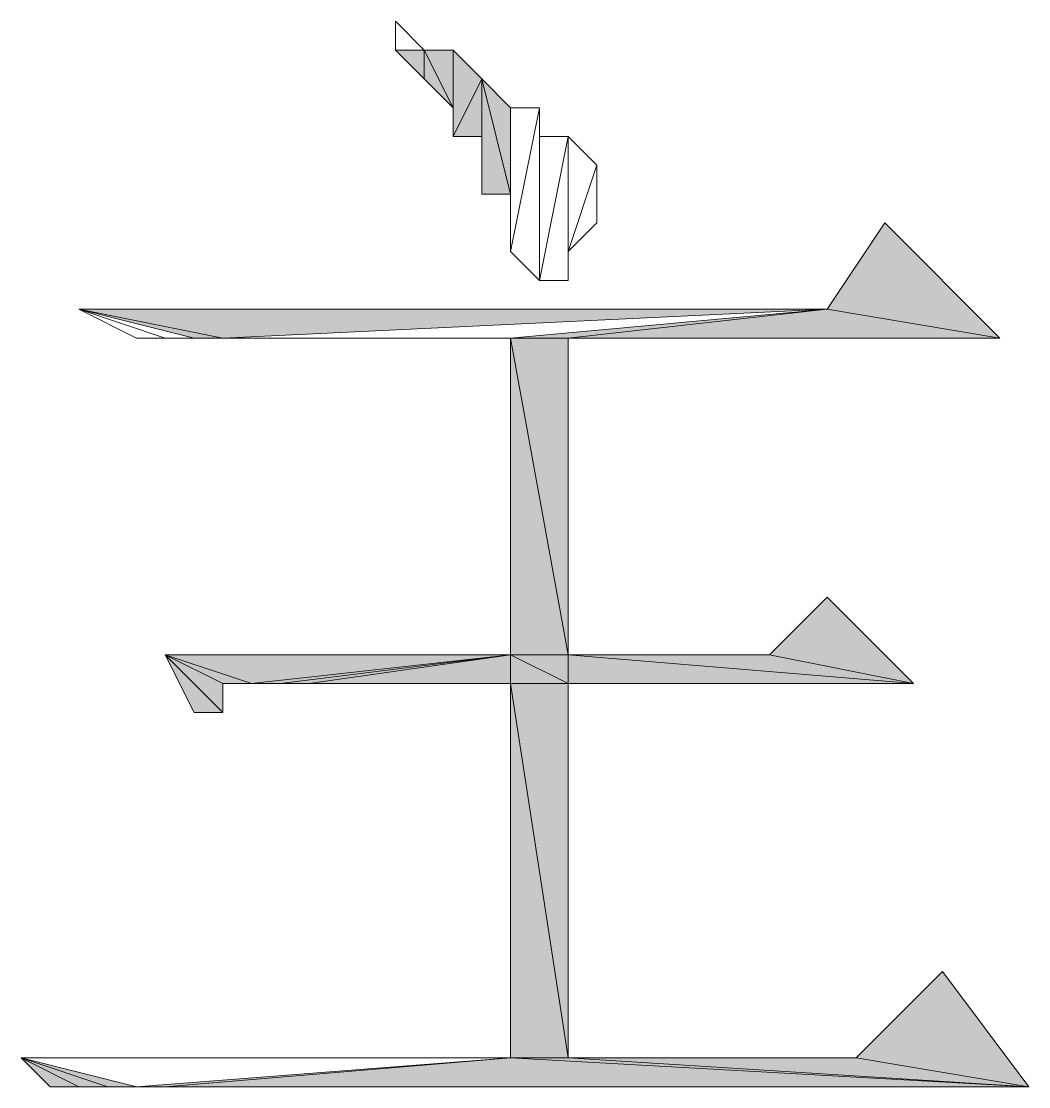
# Model space of a CAD drawing. Header units: inches. Extents: x -244 to 17, y 0 to 370.
# Drawn here: x -12.499 to -10.276, y 11.504 to 13.854 of the extents above; entities that cross this region are included whole.
import ezdxf

# ---------------------------------------------------------------- set-up
doc = ezdxf.new("R2010")
doc.units = ezdxf.units.IN
doc.header["$MEASUREMENT"] = 0
doc.layers.add('图层 1', color=7, linetype='Continuous')

# ---------------------------------------------------------------- blocks, each defined once
blk = doc.blocks.new('block 2')
at = {"layer": '图层 1', "true_color": 0xffffff}
h = blk.add_hatch(color=7, dxfattribs=at)
h.dxf.hatch_style = 2
h.paths.add_polyline_path([(31.6865, 33.147), (31.6231, 32.9565), (31.6231, 32.8931)])
h.paths.add_polyline_path([(31.6231, 33.0199), (31.6865, 33.147), (31.6231, 32.9565)])
h.paths.add_polyline_path([(31.6231, 33.0836), (31.6231, 33.0199), (31.6865, 33.147)])
h = blk.add_hatch(color=7, dxfattribs=at)
h.dxf.hatch_style = 2
h.paths.add_polyline_path([(33.274, 32.7026), (33.3375, 33.0199), (33.3375, 31.369)])
h.paths.add_polyline_path([(33.274, 32.766), (33.274, 32.7026), (33.3375, 33.0199)])
h = blk.add_hatch(color=7, dxfattribs=at)
h.dxf.hatch_style = 2
h.paths.add_polyline_path([(31.6865, 32.0677), (31.6231, 32.8294), (31.6231, 32.8931)])
h.paths.add_polyline_path([(31.6231, 30.9246), (31.6865, 32.0677), (31.6231, 32.8294)])
h.paths.add_polyline_path([(31.6865, 31.9405), (31.6231, 30.9246), (31.6865, 32.0677)])
h = blk.add_hatch(color=7, dxfattribs=at)
h.dxf.hatch_style = 2
h.paths.add_polyline_path([(32.5755, 32.8294), (32.5121, 32.7026), (32.5121, 32.6389)])
h.paths.add_polyline_path([(32.4485, 32.7026), (32.5755, 32.8294), (32.5121, 32.7026)])
h.paths.add_polyline_path([(32.4485, 32.766), (32.4485, 32.7026), (32.5755, 32.8294)])
h = blk.add_hatch(color=7, dxfattribs=at)
h.dxf.hatch_style = 2
h.paths.add_polyline_path([(32.5755, 32.8294), (32.5121, 32.6389), (32.5755, 32.0677)])
h = blk.add_hatch(color=7, dxfattribs=at)
h.dxf.hatch_style = 2
h.paths.add_polyline_path([(32.5755, 32.0677), (32.5121, 32.5755), (32.5121, 32.6389)])
h.paths.add_polyline_path([(32.5121, 32.5121), (32.5755, 32.0677), (32.5121, 32.5755)])
h = blk.add_hatch(color=7, dxfattribs=at)
h.dxf.hatch_style = 2
h.paths.add_polyline_path([(32.5121, 31.9405), (32.5755, 31.9405), (32.5121, 31.1785)])
h.paths.add_polyline_path([(32.5755, 32.0677), (32.5121, 31.9405), (32.5755, 31.9405)])
h.paths.add_polyline_path([(32.5121, 32.0677), (32.5755, 32.0677), (32.5121, 31.9405)])
h.paths.add_polyline_path([(32.5121, 32.5121), (32.5121, 32.0677), (32.5755, 32.0677)])
h = blk.add_hatch(color=7, dxfattribs=at)
h.dxf.hatch_style = 2
h.paths.add_polyline_path([(33.9091, 32.2582), (33.8455, 32.2582), (33.9091, 32.3216)])
h.paths.add_polyline_path([(33.7819, 32.1944), (33.9091, 32.2582), (33.8455, 32.2582)])
h.paths.add_polyline_path([(33.9091, 32.1944), (33.7819, 32.1944), (33.9091, 32.2582)])
h.paths.add_polyline_path([(33.8455, 32.131), (33.7185, 32.1944), (33.9091, 32.1944)])
h.paths.add_polyline_path([(33.7185, 32.131), (33.8455, 32.131), (33.7185, 32.1944)])
h = blk.add_hatch(color=7, dxfattribs=at)
h.dxf.hatch_style = 2
h.paths.add_polyline_path([(33.8455, 32.131), (33.5916, 32.0677), (33.7819, 32.0677)])
h.paths.add_polyline_path([(33.5916, 32.131), (33.8455, 32.131), (33.5916, 32.0677)])
h = blk.add_hatch(color=7, dxfattribs=at)
h.dxf.hatch_style = 2
h.paths.add_polyline_path([(32.5121, 32.0677), (31.6865, 31.9405), (31.6865, 32.0677)])
h.paths.add_polyline_path([(32.5121, 31.9405), (32.5121, 32.0677), (31.6865, 31.9405)])
h = blk.add_hatch(color=7, dxfattribs=at)
h.dxf.hatch_style = 2
h.paths.add_polyline_path([(33.274, 32.0677), (32.5755, 31.9405), (32.5755, 32.0677)])
h.paths.add_polyline_path([(33.274, 31.9405), (33.274, 32.0677), (32.5755, 31.9405)])
h = blk.add_hatch(color=7, dxfattribs=at)
h.dxf.hatch_style = 2
h.paths.add_polyline_path([(33.3375, 31.369), (33.274, 31.9405), (33.274, 32.0677)])
h.paths.add_polyline_path([(33.274, 30.988), (33.3375, 31.369), (33.274, 31.9405)])
h.paths.add_polyline_path([(33.528, 31.2419), (33.274, 30.988), (33.3375, 31.369)])
h = blk.add_hatch(color=7, dxfattribs=at)
h.dxf.hatch_style = 2
h.paths.add_polyline_path([(31.6231, 30.9246), (31.6865, 31.3056), (31.6865, 31.9405)])
h.paths.add_polyline_path([(31.877, 31.1151), (31.6231, 30.9246), (31.6865, 31.3056)])
h = blk.add_hatch(color=7, dxfattribs=at)
h.dxf.hatch_style = 2
h.paths.add_polyline_path([(32.5121, 31.1785), (32.5755, 31.4961), (32.5755, 31.9405)])
h.paths.add_polyline_path([(32.7026, 31.369), (32.5121, 31.1785), (32.5755, 31.4961)])
at = {"layer": '图层 1', "lineweight": 0}
for points in [[(31.6865, 33.147), (31.6231, 32.9565), (31.6231, 32.8931), (31.6865, 33.147)], [(31.6231, 33.0199), (31.6865, 33.147), (31.6231, 32.9565), (31.6231, 33.0199)], [(31.6231, 33.0836), (31.6231, 33.0199), (31.6865, 33.147), (31.6231, 33.0836)], [(31.6231, 32.8931), (31.6865, 33.147), (31.6865, 32.0677), (31.6231, 32.8931)], [(33.3375, 33.0199), (33.274, 32.8294), (33.274, 32.766), (33.3375, 33.0199)], [(33.274, 32.8931), (33.3375, 33.0199), (33.274, 32.8294), (33.274, 32.8931)], [(33.274, 32.7026), (33.3375, 33.0199), (33.3375, 31.369), (33.274, 32.7026)], [(33.274, 32.766), (33.274, 32.7026), (33.3375, 33.0199), (33.274, 32.766)], [(31.6865, 32.0677), (31.6231, 32.8294), (31.6231, 32.8931), (31.6865, 32.0677)], [(31.6231, 30.9246), (31.6865, 32.0677), (31.6231, 32.8294), (31.6231, 30.9246)], [(32.4485, 32.7026), (32.5755, 32.8294), (32.5121, 32.7026), (32.4485, 32.7026)], [(32.4485, 32.766), (32.4485, 32.7026), (32.5755, 32.8294), (32.4485, 32.766)], [(32.5755, 32.8294), (32.5121, 32.7026), (32.5121, 32.6389), (32.5755, 32.8294)], [(32.5755, 32.8294), (32.5121, 32.6389), (32.5755, 32.0677), (32.5755, 32.8294)], [(33.274, 32.0677), (33.3375, 31.369), (33.274, 32.7026), (33.274, 32.0677)], [(32.5755, 32.0677), (32.5121, 32.5755), (32.5121, 32.6389), (32.5755, 32.0677)], [(32.5121, 32.5121), (32.5755, 32.0677), (32.5121, 32.5755), (32.5121, 32.5121)], [(32.5121, 32.5121), (32.5121, 32.0677), (32.5755, 32.0677), (32.5121, 32.5121)], [(33.9091, 32.2582), (33.8455, 32.2582), (33.9091, 32.3216), (33.9091, 32.2582)], [(33.9725, 32.3216), (33.9091, 32.3216), (33.9091, 32.2582), (33.9725, 32.3216)], [(33.7819, 32.1944), (33.9091, 32.2582), (33.8455, 32.2582), (33.7819, 32.1944)], [(33.9091, 32.1944), (33.7819, 32.1944), (33.9091, 32.2582), (33.9091, 32.1944)], [(33.7185, 32.1944), (33.9091, 32.1944), (33.7819, 32.1944), (33.7185, 32.1944)], [(33.8455, 32.131), (33.7185, 32.1944), (33.9091, 32.1944), (33.8455, 32.131)], [(33.7185, 32.131), (33.8455, 32.131), (33.7185, 32.1944), (33.7185, 32.131)], [(33.8455, 32.131), (33.5916, 32.0677), (33.7819, 32.0677), (33.8455, 32.131)], [(33.5916, 32.131), (33.8455, 32.131), (33.5916, 32.0677), (33.5916, 32.131)], [(33.655, 32.131), (33.5916, 32.131), (33.8455, 32.131), (33.655, 32.131)], [(33.7185, 32.131), (33.655, 32.131), (33.8455, 32.131), (33.7185, 32.131)], [(31.6865, 31.9405), (31.6231, 30.9246), (31.6865, 32.0677), (31.6865, 31.9405)], [(32.5121, 32.0677), (31.6865, 31.9405), (31.6865, 32.0677), (32.5121, 32.0677)], [(32.5121, 31.9405), (32.5121, 32.0677), (31.6865, 31.9405), (32.5121, 31.9405)], [(32.5755, 32.0677), (32.5121, 31.9405), (32.5755, 31.9405), (32.5755, 32.0677)], [(32.5121, 32.0677), (32.5755, 32.0677), (32.5121, 31.9405), (32.5121, 32.0677)], [(33.274, 32.0677), (32.5755, 31.9405), (32.5755, 32.0677), (33.274, 32.0677)], [(33.274, 31.9405), (33.274, 32.0677), (32.5755, 31.9405), (33.274, 31.9405)], [(33.3375, 31.369), (33.274, 31.9405), (33.274, 32.0677), (33.3375, 31.369)], [(33.4645, 32.0677), (33.4011, 32.0039), (33.7819, 32.0039), (33.4645, 32.0677)], [(33.7819, 32.0677), (33.4645, 32.0677), (33.7819, 32.0039), (33.7819, 32.0677)], [(33.528, 32.0677), (33.7819, 32.0677), (33.4645, 32.0677), (33.528, 32.0677)], [(33.5916, 32.0677), (33.528, 32.0677), (33.7819, 32.0677), (33.5916, 32.0677)], [(33.4011, 32.0039), (33.7185, 31.9405), (33.4011, 31.9405), (33.4011, 32.0039)], [(33.7185, 32.0039), (33.4011, 32.0039), (33.7185, 31.9405), (33.7185, 32.0039)], [(33.7819, 32.0039), (33.4011, 32.0039), (33.7185, 32.0039), (33.7819, 32.0039)], [(31.6231, 30.9246), (31.6865, 31.3056), (31.6865, 31.9405), (31.6231, 30.9246)], [(32.5121, 31.1785), (32.5755, 31.4961), (32.5755, 31.9405), (32.5121, 31.1785)], [(32.5121, 31.9405), (32.5755, 31.9405), (32.5121, 31.1785), (32.5121, 31.9405)], [(33.274, 30.988), (33.3375, 31.369), (33.274, 31.9405), (33.274, 30.988)], [(33.4011, 31.9405), (33.7185, 31.9405), (33.4645, 31.9405), (33.4011, 31.9405)], [(33.528, 31.8771), (33.655, 31.8771), (33.4645, 31.9405), (33.528, 31.8771)], [(33.7185, 31.9405), (33.4645, 31.9405), (33.655, 31.8771), (33.7185, 31.9405)], [(33.5916, 31.8771), (33.528, 31.8771), (33.655, 31.8771), (33.5916, 31.8771)], [(32.7026, 31.369), (32.5121, 31.1785), (32.5755, 31.4961), (32.7026, 31.369)], [(33.528, 31.2419), (33.274, 30.988), (33.3375, 31.369), (33.528, 31.2419)], [(31.877, 31.1151), (31.6231, 30.9246), (31.6865, 31.3056), (31.877, 31.1151)]]:
    blk.add_lwpolyline(points, dxfattribs=at)
at = {"layer": '图层 1', "color": 7, "lineweight": 20, "true_color": 0xffffff}
for points in [[(31.6865, 33.147), (31.6231, 32.9565), (31.6231, 32.8931), (31.6865, 33.147)], [(31.6231, 33.0199), (31.6865, 33.147), (31.6231, 32.9565), (31.6231, 33.0199)], [(31.6231, 33.0836), (31.6231, 33.0199), (31.6865, 33.147), (31.6231, 33.0836)], [(31.6231, 32.8931), (31.6865, 33.147), (31.6865, 32.0677), (31.6231, 32.8931)], [(33.3375, 33.0199), (33.274, 32.8294), (33.274, 32.766), (33.3375, 33.0199)], [(33.274, 32.8931), (33.3375, 33.0199), (33.274, 32.8294), (33.274, 32.8931)], [(33.274, 32.7026), (33.3375, 33.0199), (33.3375, 31.369), (33.274, 32.7026)], [(33.274, 32.766), (33.274, 32.7026), (33.3375, 33.0199), (33.274, 32.766)], [(31.6865, 32.0677), (31.6231, 32.8294), (31.6231, 32.8931), (31.6865, 32.0677)], [(31.6231, 30.9246), (31.6865, 32.0677), (31.6231, 32.8294), (31.6231, 30.9246)], [(32.4485, 32.7026), (32.5755, 32.8294), (32.5121, 32.7026), (32.4485, 32.7026)], [(32.4485, 32.766), (32.4485, 32.7026), (32.5755, 32.8294), (32.4485, 32.766)], [(32.5755, 32.8294), (32.5121, 32.7026), (32.5121, 32.6389), (32.5755, 32.8294)], [(32.5755, 32.8294), (32.5121, 32.6389), (32.5755, 32.0677), (32.5755, 32.8294)], [(33.274, 32.0677), (33.3375, 31.369), (33.274, 32.7026), (33.274, 32.0677)], [(32.5755, 32.0677), (32.5121, 32.5755), (32.5121, 32.6389), (32.5755, 32.0677)], [(32.5121, 32.5121), (32.5755, 32.0677), (32.5121, 32.5755), (32.5121, 32.5121)], [(32.5121, 32.5121), (32.5121, 32.0677), (32.5755, 32.0677), (32.5121, 32.5121)], [(33.9091, 32.2582), (33.8455, 32.2582), (33.9091, 32.3216), (33.9091, 32.2582)], [(33.9725, 32.3216), (33.9091, 32.3216), (33.9091, 32.2582), (33.9725, 32.3216)], [(33.7819, 32.1944), (33.9091, 32.2582), (33.8455, 32.2582), (33.7819, 32.1944)], [(33.9091, 32.1944), (33.7819, 32.1944), (33.9091, 32.2582), (33.9091, 32.1944)], [(33.7185, 32.1944), (33.9091, 32.1944), (33.7819, 32.1944), (33.7185, 32.1944)], [(33.8455, 32.131), (33.7185, 32.1944), (33.9091, 32.1944), (33.8455, 32.131)], [(33.7185, 32.131), (33.8455, 32.131), (33.7185, 32.1944), (33.7185, 32.131)], [(33.8455, 32.131), (33.5916, 32.0677), (33.7819, 32.0677), (33.8455, 32.131)], [(33.5916, 32.131), (33.8455, 32.131), (33.5916, 32.0677), (33.5916, 32.131)], [(33.655, 32.131), (33.5916, 32.131), (33.8455, 32.131), (33.655, 32.131)], [(33.7185, 32.131), (33.655, 32.131), (33.8455, 32.131), (33.7185, 32.131)], [(31.6865, 31.9405), (31.6231, 30.9246), (31.6865, 32.0677), (31.6865, 31.9405)], [(32.5121, 32.0677), (31.6865, 31.9405), (31.6865, 32.0677), (32.5121, 32.0677)], [(32.5121, 31.9405), (32.5121, 32.0677), (31.6865, 31.9405), (32.5121, 31.9405)], [(32.5755, 32.0677), (32.5121, 31.9405), (32.5755, 31.9405), (32.5755, 32.0677)], [(32.5121, 32.0677), (32.5755, 32.0677), (32.5121, 31.9405), (32.5121, 32.0677)], [(33.274, 32.0677), (32.5755, 31.9405), (32.5755, 32.0677), (33.274, 32.0677)], [(33.274, 31.9405), (33.274, 32.0677), (32.5755, 31.9405), (33.274, 31.9405)], [(33.3375, 31.369), (33.274, 31.9405), (33.274, 32.0677), (33.3375, 31.369)], [(33.4645, 32.0677), (33.4011, 32.0039), (33.7819, 32.0039), (33.4645, 32.0677)], [(33.7819, 32.0677), (33.4645, 32.0677), (33.7819, 32.0039), (33.7819, 32.0677)], [(33.528, 32.0677), (33.7819, 32.0677), (33.4645, 32.0677), (33.528, 32.0677)], [(33.5916, 32.0677), (33.528, 32.0677), (33.7819, 32.0677), (33.5916, 32.0677)], [(33.4011, 32.0039), (33.7185, 31.9405), (33.4011, 31.9405), (33.4011, 32.0039)], [(33.7185, 32.0039), (33.4011, 32.0039), (33.7185, 31.9405), (33.7185, 32.0039)], [(33.7819, 32.0039), (33.4011, 32.0039), (33.7185, 32.0039), (33.7819, 32.0039)], [(31.6231, 30.9246), (31.6865, 31.3056), (31.6865, 31.9405), (31.6231, 30.9246)], [(32.5121, 31.1785), (32.5755, 31.4961), (32.5755, 31.9405), (32.5121, 31.1785)], [(32.5121, 31.9405), (32.5755, 31.9405), (32.5121, 31.1785), (32.5121, 31.9405)], [(33.274, 30.988), (33.3375, 31.369), (33.274, 31.9405), (33.274, 30.988)], [(33.4011, 31.9405), (33.7185, 31.9405), (33.4645, 31.9405), (33.4011, 31.9405)], [(33.528, 31.8771), (33.655, 31.8771), (33.4645, 31.9405), (33.528, 31.8771)], [(33.7185, 31.9405), (33.4645, 31.9405), (33.655, 31.8771), (33.7185, 31.9405)], [(33.5916, 31.8771), (33.528, 31.8771), (33.655, 31.8771), (33.5916, 31.8771)], [(32.7026, 31.369), (32.5121, 31.1785), (32.5755, 31.4961), (32.7026, 31.369)], [(33.528, 31.2419), (33.274, 30.988), (33.3375, 31.369), (33.528, 31.2419)], [(31.877, 31.1151), (31.6231, 30.9246), (31.6865, 31.3056), (31.877, 31.1151)]]:
    blk.add_lwpolyline(points, dxfattribs=at)
at = {"layer": '图层 1', "lineweight": 0}
for points, knots in [([(31.6231, 32.8931), (31.6231, 32.8931), (31.6231, 32.8931), (31.6231, 32.8931), (31.6231, 32.8931), (31.6865, 33.147), (31.6865, 33.147), (31.6865, 33.147), (31.6231, 32.8931), (31.6231, 32.8931)], [0, 0, 0, 0, 1, 1, 1, 2, 2, 2, 3, 3, 3, 3]), ([(33.274, 32.8931), (33.274, 32.8931), (33.274, 32.8931), (33.274, 32.8931), (33.274, 32.8931), (33.3375, 33.0199), (33.3375, 33.0199), (33.3375, 33.0199), (33.274, 32.8931), (33.274, 32.8931)], [0, 0, 0, 0, 1, 1, 1, 2, 2, 2, 3, 3, 3, 3]), ([(33.3375, 31.369), (33.3375, 31.369), (33.274, 32.7026), (33.274, 32.7026), (33.274, 32.7026), (33.3375, 31.369), (33.3375, 31.369)], [0, 0, 0, 0, 1, 1, 1, 2, 2, 2, 2]), ([(33.9091, 32.3216), (33.9091, 32.3216), (33.9725, 32.3216), (33.9725, 32.3216), (33.9725, 32.3216), (33.9091, 32.3216), (33.9091, 32.3216)], [0, 0, 0, 0, 1, 1, 1, 2, 2, 2, 2]), ([(33.655, 32.131), (33.655, 32.131), (33.8455, 32.131), (33.8455, 32.131), (33.8455, 32.131), (33.655, 32.131), (33.655, 32.131)], [0, 0, 0, 0, 1, 1, 1, 2, 2, 2, 2]), ([(33.4645, 32.0677), (33.4645, 32.0677), (33.7819, 32.0039), (33.7819, 32.0039), (33.7819, 32.0039), (33.4645, 32.0677), (33.4645, 32.0677)], [0, 0, 0, 0, 1, 1, 1, 2, 2, 2, 2]), ([(33.4011, 32.0039), (33.4011, 32.0039), (33.7185, 32.0039), (33.7185, 32.0039), (33.7185, 32.0039), (33.4011, 32.0039), (33.4011, 32.0039)], [0, 0, 0, 0, 1, 1, 1, 2, 2, 2, 2]), ([(33.4011, 32.0039), (33.4011, 32.0039), (33.7819, 32.0039), (33.7819, 32.0039), (33.7819, 32.0039), (33.4011, 32.0039), (33.4011, 32.0039)], [0, 0, 0, 0, 1, 1, 1, 2, 2, 2, 2]), ([(33.7185, 31.9405), (33.7185, 31.9405), (33.4011, 31.9405), (33.4011, 31.9405), (33.4011, 31.9405), (33.7185, 31.9405), (33.7185, 31.9405)], [0, 0, 0, 0, 1, 1, 1, 2, 2, 2, 2]), ([(33.655, 31.8771), (33.655, 31.8771), (33.4645, 31.9405), (33.4645, 31.9405), (33.4645, 31.9405), (33.655, 31.8771), (33.655, 31.8771)], [0, 0, 0, 0, 1, 1, 1, 2, 2, 2, 2]), ([(33.5916, 31.8771), (33.5916, 31.8771), (33.5916, 31.8771), (33.5916, 31.8771), (33.5916, 31.8771), (33.528, 31.8771), (33.528, 31.8771), (33.528, 31.8771), (33.5916, 31.8771), (33.5916, 31.8771)], [0, 0, 0, 0, 1, 1, 1, 2, 2, 2, 3, 3, 3, 3])]:
    blk.add_open_spline(points, degree=3, knots=knots, dxfattribs=at)
at = {"layer": '图层 1', "color": 7, "lineweight": 20, "true_color": 0xffffff}
for points, knots in [([(31.6231, 32.8931), (31.6231, 32.8931), (31.6231, 32.8931), (31.6231, 32.8931), (31.6231, 32.8931), (31.6865, 33.147), (31.6865, 33.147), (31.6865, 33.147), (31.6231, 32.8931), (31.6231, 32.8931)], [0, 0, 0, 0, 1, 1, 1, 2, 2, 2, 3, 3, 3, 3]), ([(33.274, 32.8931), (33.274, 32.8931), (33.274, 32.8931), (33.274, 32.8931), (33.274, 32.8931), (33.3375, 33.0199), (33.3375, 33.0199), (33.3375, 33.0199), (33.274, 32.8931), (33.274, 32.8931)], [0, 0, 0, 0, 1, 1, 1, 2, 2, 2, 3, 3, 3, 3]), ([(33.3375, 31.369), (33.3375, 31.369), (33.274, 32.7026), (33.274, 32.7026), (33.274, 32.7026), (33.3375, 31.369), (33.3375, 31.369)], [0, 0, 0, 0, 1, 1, 1, 2, 2, 2, 2]), ([(33.9091, 32.3216), (33.9091, 32.3216), (33.9725, 32.3216), (33.9725, 32.3216), (33.9725, 32.3216), (33.9091, 32.3216), (33.9091, 32.3216)], [0, 0, 0, 0, 1, 1, 1, 2, 2, 2, 2]), ([(33.655, 32.131), (33.655, 32.131), (33.8455, 32.131), (33.8455, 32.131), (33.8455, 32.131), (33.655, 32.131), (33.655, 32.131)], [0, 0, 0, 0, 1, 1, 1, 2, 2, 2, 2]), ([(33.4645, 32.0677), (33.4645, 32.0677), (33.7819, 32.0039), (33.7819, 32.0039), (33.7819, 32.0039), (33.4645, 32.0677), (33.4645, 32.0677)], [0, 0, 0, 0, 1, 1, 1, 2, 2, 2, 2]), ([(33.4011, 32.0039), (33.4011, 32.0039), (33.7185, 32.0039), (33.7185, 32.0039), (33.7185, 32.0039), (33.4011, 32.0039), (33.4011, 32.0039)], [0, 0, 0, 0, 1, 1, 1, 2, 2, 2, 2]), ([(33.4011, 32.0039), (33.4011, 32.0039), (33.7819, 32.0039), (33.7819, 32.0039), (33.7819, 32.0039), (33.4011, 32.0039), (33.4011, 32.0039)], [0, 0, 0, 0, 1, 1, 1, 2, 2, 2, 2]), ([(33.7185, 31.9405), (33.7185, 31.9405), (33.4011, 31.9405), (33.4011, 31.9405), (33.4011, 31.9405), (33.7185, 31.9405), (33.7185, 31.9405)], [0, 0, 0, 0, 1, 1, 1, 2, 2, 2, 2]), ([(33.655, 31.8771), (33.655, 31.8771), (33.4645, 31.9405), (33.4645, 31.9405), (33.4645, 31.9405), (33.655, 31.8771), (33.655, 31.8771)], [0, 0, 0, 0, 1, 1, 1, 2, 2, 2, 2]), ([(33.5916, 31.8771), (33.5916, 31.8771), (33.5916, 31.8771), (33.5916, 31.8771), (33.5916, 31.8771), (33.528, 31.8771), (33.528, 31.8771), (33.528, 31.8771), (33.5916, 31.8771), (33.5916, 31.8771)], [0, 0, 0, 0, 1, 1, 1, 2, 2, 2, 3, 3, 3, 3])]:
    blk.add_open_spline(points, degree=3, knots=knots, dxfattribs=at)

msp = doc.modelspace()

# ---------------------------------------------------------------- block references
at = {"layer": '图层 1', "rotation": 90}
msp.add_blockref('block 2', (20.6482, -20.1187), dxfattribs=at)

doc.saveas('drawing.dxf')
